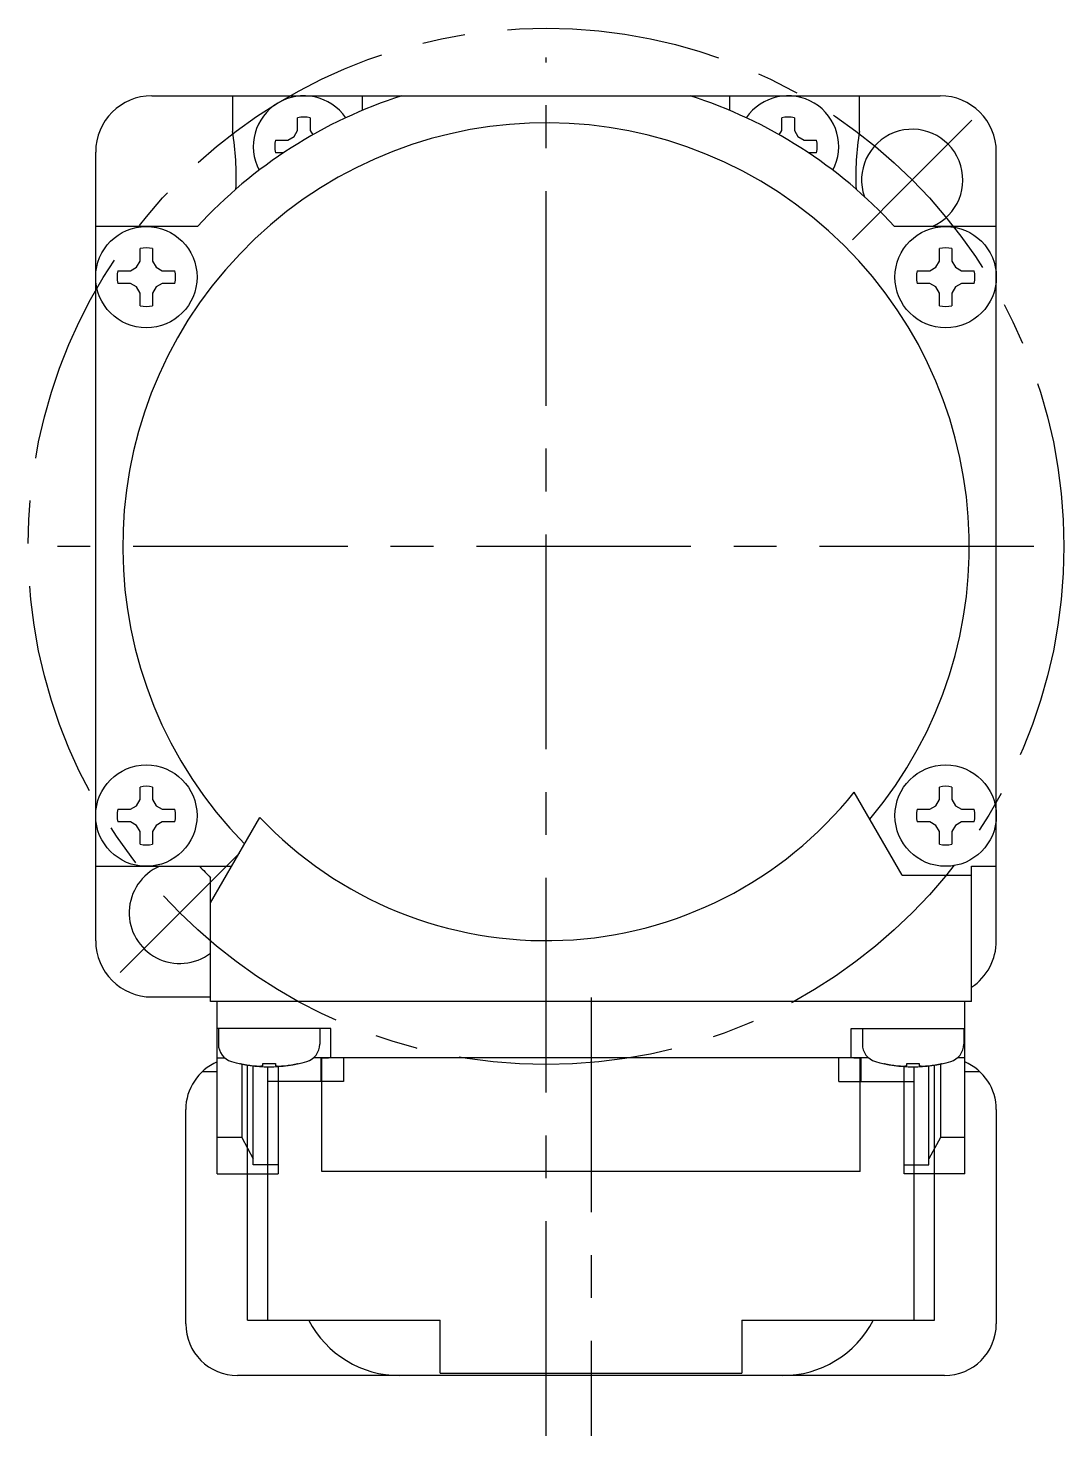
# Model space of a CAD drawing. Header units: millimetres. Extents: x 47 to 338, y 171 to 242.
# Drawn here: x 47 to 93, y 170.5 to 233 of the extents above; entities that cross this region are included whole.
import ezdxf

# ---------------------------------------------------------------- set-up
doc = ezdxf.new("R2010")
doc.units = ezdxf.units.MM
doc.linetypes.add('CENTER', pattern=[50.8, 31.75, -6.35, 6.35, -6.35])
doc.linetypes.add('PHANTOM', pattern=[63.5, 31.75, -6.35, 6.35, -6.35, 6.35, -6.35])
doc.layers.add('CTR', color=2, linetype='CENTER')
doc.layers.add('PHANTOM', color=3, linetype='PHANTOM')

msp = doc.modelspace()

# ---------------------------------------------------------------- linework, layer by layer
for p, q in [((52.5, 230), (87.5, 230)), ((56.074, 230), (56.074, 228.42)), ((61.85, 229.354), (61.85, 230)), ((78.15, 230), (78.15, 229.354)), ((83.926, 228.42), (83.926, 230)), ((58.97, 228.46), (58.97, 229.019)), ((59.53, 229.019), (59.53, 228.46)), ((80.47, 228.46), (80.47, 229.019)), ((81.03, 229.019), (81.03, 228.46)), ((58.54, 228.03), (58.813, 228.187)), ((58.813, 228.187), (58.97, 228.46)), ((59.53, 228.46), (59.641, 228.267)), ((80.359, 228.267), (80.47, 228.46)), ((81.03, 228.46), (81.187, 228.187)), ((81.187, 228.187), (81.46, 228.03)), ((50, 192.5), (50, 227.5)), ((57.981, 228.03), (58.54, 228.03)), ((58.358, 227.47), (57.981, 227.47)), ((81.46, 228.03), (82.019, 228.03)), ((82.019, 227.47), (81.642, 227.47)), ((90, 192.5), (90, 227.5)), ((54.529, 224.2), (50, 224.2)), ((90, 224.2), (85.471, 224.2)), ((51.97, 222.66), (51.97, 223.219)), ((52.53, 223.219), (52.53, 222.66)), ((87.47, 222.66), (87.47, 223.219)), ((88.03, 223.219), (88.03, 222.66)), ((51.813, 222.387), (51.97, 222.66)), ((52.53, 222.66), (52.687, 222.387)), ((87.313, 222.387), (87.47, 222.66)), ((88.03, 222.66), (88.187, 222.387)), ((50.981, 222.23), (51.54, 222.23)), ((51.54, 222.23), (51.813, 222.387)), ((52.687, 222.387), (52.96, 222.23)), ((52.96, 222.23), (53.519, 222.23)), ((86.481, 222.23), (87.04, 222.23)), ((87.04, 222.23), (87.313, 222.387)), ((88.187, 222.387), (88.46, 222.23)), ((88.46, 222.23), (89.019, 222.23)), ((51.54, 221.67), (50.981, 221.67)), ((51.813, 221.513), (51.54, 221.67)), ((51.97, 221.24), (51.813, 221.513)), ((51.97, 220.681), (51.97, 221.24)), ((52.687, 221.513), (52.53, 221.24)), ((52.53, 221.24), (52.53, 220.681)), ((52.96, 221.67), (52.687, 221.513)), ((53.519, 221.67), (52.96, 221.67)), ((87.04, 221.67), (86.481, 221.67)), ((87.313, 221.513), (87.04, 221.67)), ((87.47, 221.24), (87.313, 221.513)), ((87.47, 220.681), (87.47, 221.24)), ((88.187, 221.513), (88.03, 221.24)), ((88.03, 221.24), (88.03, 220.681)), ((88.46, 221.67), (88.187, 221.513)), ((89.019, 221.67), (88.46, 221.67)), ((51.97, 198.76), (51.97, 199.319)), ((52.53, 199.319), (52.53, 198.76)), ((87.47, 198.76), (87.47, 199.319)), ((88.03, 199.319), (88.03, 198.76)), ((51.813, 198.487), (51.97, 198.76)), ((52.53, 198.76), (52.687, 198.487)), ((85.816, 195.4), (83.684, 199.092)), ((87.313, 198.487), (87.47, 198.76)), ((88.03, 198.76), (88.187, 198.487)), ((50.981, 198.33), (51.54, 198.33)), ((51.54, 198.33), (51.813, 198.487)), ((52.687, 198.487), (52.96, 198.33)), ((52.96, 198.33), (53.519, 198.33)), ((86.481, 198.33), (87.04, 198.33)), ((87.04, 198.33), (87.313, 198.487)), ((88.187, 198.487), (88.46, 198.33)), ((88.46, 198.33), (89.019, 198.33)), ((51.54, 197.77), (50.981, 197.77)), ((51.813, 197.613), (51.54, 197.77)), ((51.97, 197.34), (51.813, 197.613)), ((52.687, 197.613), (52.53, 197.34)), ((52.96, 197.77), (52.687, 197.613)), ((53.519, 197.77), (52.96, 197.77)), ((55.1, 194.186), (57.287, 197.974)), ((87.04, 197.77), (86.481, 197.77)), ((87.313, 197.613), (87.04, 197.77)), ((87.47, 197.34), (87.313, 197.613)), ((88.187, 197.613), (88.03, 197.34)), ((88.46, 197.77), (88.187, 197.613)), ((89.019, 197.77), (88.46, 197.77)), ((51.97, 196.781), (51.97, 197.34)), ((52.53, 197.34), (52.53, 196.781)), ((87.47, 196.781), (87.47, 197.34)), ((88.03, 197.34), (88.03, 196.781)), ((50, 195.8), (56.032, 195.8)), ((88.9, 195.8), (90, 195.8)), ((88.9, 189.8), (88.9, 195.8)), ((55.1, 189.8), (55.1, 195.294)), ((85.816, 195.4), (88.9, 195.4)), ((52.5, 190), (55.1, 190)), ((88.9, 189.8), (55.1, 189.8)), ((55.4, 182.15), (55.4, 189.8)), ((88.6, 182.15), (88.6, 189.8)), ((60.45, 188.6), (55.4, 188.6)), ((55.45, 188.6), (55.45, 187.906)), ((59.95, 188.6), (59.95, 187.906)), ((60.45, 187.3), (60.45, 188.6)), ((83.55, 188.6), (88.6, 188.6)), ((83.55, 187.3), (83.55, 188.6)), ((84.05, 188.6), (84.05, 187.906)), ((88.55, 188.6), (88.55, 187.906)), ((55.4, 187.3), (55.728, 187.3)), ((56.4, 187.043), (56.431, 187.043)), ((56.486, 187.028), (56.486, 183.76)), ((57, 182.55), (57, 186.946)), ((57.42, 187.043), (57.98, 187.043)), ((57.42, 186.949), (57.42, 187.043)), ((57.98, 187.043), (57.98, 186.949)), ((58.1, 186.919), (58.1, 182.15)), ((58.969, 187.043), (59, 187.043)), ((84.328, 187.3), (59.672, 187.3)), ((60.05, 182.25), (60.05, 187.3)), ((83.95, 182.25), (83.95, 187.3)), ((85, 187.043), (85.031, 187.043)), ((85.9, 182.15), (85.9, 186.919)), ((86.02, 187.043), (86.58, 187.043)), ((86.02, 186.949), (86.02, 187.043)), ((86.58, 187.043), (86.58, 186.949)), ((87, 182.55), (87, 186.946)), ((87.514, 187.028), (87.514, 183.76)), ((87.569, 187.043), (87.6, 187.043)), ((88.6, 187.3), (88.272, 187.3)), ((56.486, 183.76), (55.4, 183.76)), ((56.486, 183.76), (57, 182.813)), ((87.514, 183.76), (87, 182.813)), ((88.6, 183.76), (87.514, 183.76)), ((58.1, 182.55), (57, 182.55)), ((85.9, 182.55), (87, 182.55)), ((55.4, 182.15), (58.1, 182.15)), ((83.95, 182.25), (60.05, 182.25)), ((88.6, 182.15), (85.9, 182.15))]:
    msp.add_line(p, q)
for centre in [(52.25, 221.95), (87.75, 221.95), (52.25, 198.05), (87.75, 198.05)]:
    msp.add_circle(centre, 2.25)
for centre, radius, start, end in [((52.5, 227.5), 2.5, 90, 180), ((70, 210), 21, 107.75279, 137.45333), ((59.25, 227.75), 2.25, 34.34221, 208.06073), ((70, 210), 21, 42.54667, 72.24721), ((80.75, 227.75), 2.25, 331.93927, 145.65779), ((87.5, 227.5), 2.5, 0, 90), ((70, 210), 18.8, 319.89292, 224.58579), ((59.25, 227.75), 1.3, 77.56191, 102.43809), ((80.75, 227.75), 1.3, 77.56191, 102.43809), ((44.018, 226.399), 12.225, 357.40971, 9.51629), ((95.982, 226.399), 12.225, 170.48371, 182.59029), ((86.263, 226.263), 2.25, 293.40918, 199.48157), ((59.25, 227.75), 1.3, 167.56191, 192.43809), ((80.75, 227.75), 1.3, 347.56191, 12.43809), ((52.25, 221.95), 1.3, 77.56191, 102.43809), ((87.75, 221.95), 1.3, 77.56191, 102.43809), ((52.25, 221.95), 1.3, 167.56191, 192.43809), ((52.25, 221.95), 1.3, 347.56191, 12.43809), ((87.75, 221.95), 1.3, 167.56191, 192.43809), ((87.75, 221.95), 1.3, 347.56191, 12.43809), ((52.25, 221.95), 1.3, 257.56191, 282.43809), ((87.75, 221.95), 1.3, 257.56191, 282.43809), ((52.25, 198.05), 1.3, 77.56191, 102.43809), ((87.75, 198.05), 1.3, 77.56191, 102.43809), ((70, 210), 17.5, 223.40887, 321.44082), ((52.25, 198.05), 1.3, 167.56191, 192.43809), ((52.25, 198.05), 1.3, 347.56191, 12.43809), ((87.75, 198.05), 1.3, 167.56191, 192.43809), ((87.75, 198.05), 1.3, 347.56191, 12.43809), ((52.25, 198.05), 1.3, 257.56191, 282.43809), ((87.75, 198.05), 1.3, 257.56191, 282.43809), ((53.737, 193.737), 2.25, 113.40918, 307.34797), ((70, 210), 20.935, 222.71016, 224.62442), ((52.5, 192.5), 2.5, 180, 270), ((87.5, 192.5), 2.5, 304.09659, 0), ((56.25, 187.906), 0.8, 180, 253.80865), ((59.15, 187.906), 0.8, 286.19135, 0), ((84.85, 187.906), 0.8, 180, 253.80865), ((87.75, 187.906), 0.8, 286.19135, 0), ((57.7, 192.9), 6, 253.80865, 286.19135), ((57.7, 192.9), 5.993, 257.77143, 263.19887), ((57.7, 192.9), 5.993, 276.80113, 282.22857), ((86.3, 192.9), 6, 253.80865, 286.19135), ((86.3, 192.9), 5.993, 257.77143, 263.19887), ((86.3, 192.9), 5.993, 276.80113, 282.22857)]:
    msp.add_arc(centre, radius, start, end)
for points, knots in [([(56.99, 186.949), (56.995, 186.948), (57.001, 186.948), (57.01, 186.947), (57.016, 186.946), (57.021, 186.946), (57.024, 186.946), (57.026, 186.946), (57.029, 186.945), (57.035, 186.945), (57.043, 186.944), (57.053, 186.943), (57.063, 186.943), (57.072, 186.942), (57.078, 186.942), (57.081, 186.941), (57.083, 186.941), (57.086, 186.941), (57.09, 186.941), (57.096, 186.94), (57.103, 186.94), (57.109, 186.939), (57.112, 186.939), (57.115, 186.939), (57.116, 186.939), (57.119, 186.939), (57.122, 186.939), (57.128, 186.938), (57.137, 186.938), (57.147, 186.937), (57.155, 186.937), (57.162, 186.936), (57.166, 186.936), (57.17, 186.936), (57.172, 186.936), (57.176, 186.935), (57.182, 186.935), (57.189, 186.935), (57.195, 186.935), (57.201, 186.934), (57.205, 186.934), (57.207, 186.934), (57.211, 186.934), (57.215, 186.934), (57.222, 186.933), (57.231, 186.933), (57.245, 186.933), (57.256, 186.932), (57.263, 186.932)], [0, 0, 0, 0, 0.0625, 0.09375, 0.125, 0.140625, 0.15625, 0.164062, 0.171875, 0.1875, 0.21875, 0.25, 0.28125, 0.3125, 0.328125, 0.335938, 0.34375, 0.359375, 0.375, 0.40625, 0.4375, 0.46875, 0.484375, 0.492188, 0.5, 0.507812, 0.515625, 0.53125, 0.5625, 0.59375, 0.625, 0.640625, 0.65625, 0.664062, 0.671875, 0.6875, 0.71875, 0.75, 0.78125, 0.8125, 0.828125, 0.835938, 0.84375, 0.859375, 0.875, 0.90625, 0.9375, 1, 1, 1, 1]), ([(57.263, 186.932), (57.266, 186.932), (57.271, 186.932), (57.277, 186.933), (57.282, 186.933), (57.285, 186.933), (57.289, 186.934), (57.293, 186.934), (57.299, 186.934), (57.305, 186.935), (57.31, 186.935), (57.314, 186.936), (57.317, 186.936), (57.32, 186.936), (57.324, 186.936), (57.328, 186.937), (57.331, 186.937), (57.334, 186.937), (57.335, 186.938), (57.339, 186.938), (57.342, 186.938), (57.347, 186.939), (57.353, 186.94), (57.359, 186.94), (57.364, 186.941), (57.368, 186.941), (57.37, 186.942), (57.373, 186.942), (57.377, 186.943), (57.381, 186.943), (57.384, 186.943), (57.387, 186.944), (57.39, 186.944), (57.393, 186.945), (57.399, 186.946), (57.408, 186.947), (57.416, 186.948), (57.42, 186.949)], [0, 0, 0, 0, 0.0625, 0.125, 0.15625, 0.171875, 0.1875, 0.21875, 0.25, 0.28125, 0.3125, 0.328125, 0.34375, 0.375, 0.40625, 0.4375, 0.46875, 0.484375, 0.5, 0.515625, 0.53125, 0.5625, 0.59375, 0.625, 0.65625, 0.671875, 0.6875, 0.71875, 0.75, 0.78125, 0.8125, 0.828125, 0.84375, 0.859375, 0.875, 0.9375, 1, 1, 1, 1]), ([(57.98, 186.949), (57.983, 186.948), (57.988, 186.948), (57.994, 186.947), (57.999, 186.946), (58.002, 186.945), (58.006, 186.945), (58.01, 186.944), (58.016, 186.943), (58.022, 186.943), (58.027, 186.942), (58.031, 186.941), (58.034, 186.941), (58.037, 186.941), (58.041, 186.94), (58.045, 186.94), (58.048, 186.939), (58.051, 186.939), (58.052, 186.939), (58.056, 186.939), (58.059, 186.938), (58.064, 186.938), (58.07, 186.937), (58.076, 186.937), (58.081, 186.936), (58.085, 186.936), (58.087, 186.935), (58.09, 186.935), (58.094, 186.935), (58.098, 186.935), (58.101, 186.934), (58.104, 186.934), (58.107, 186.934), (58.11, 186.934), (58.116, 186.933), (58.125, 186.933), (58.133, 186.932), (58.137, 186.932)], [0, 0, 0, 0, 0.0625, 0.125, 0.15625, 0.171875, 0.1875, 0.21875, 0.25, 0.28125, 0.3125, 0.328125, 0.34375, 0.375, 0.40625, 0.4375, 0.46875, 0.484375, 0.5, 0.515625, 0.53125, 0.5625, 0.59375, 0.625, 0.65625, 0.671875, 0.6875, 0.71875, 0.75, 0.78125, 0.8125, 0.828125, 0.84375, 0.859375, 0.875, 0.9375, 1, 1, 1, 1]), ([(58.137, 186.932), (58.142, 186.932), (58.148, 186.932), (58.157, 186.933), (58.163, 186.933), (58.167, 186.933), (58.17, 186.933), (58.172, 186.933), (58.176, 186.933), (58.182, 186.934), (58.19, 186.934), (58.2, 186.934), (58.21, 186.935), (58.219, 186.935), (58.225, 186.936), (58.228, 186.936), (58.23, 186.936), (58.233, 186.936), (58.237, 186.936), (58.243, 186.936), (58.25, 186.937), (58.255, 186.937), (58.259, 186.937), (58.262, 186.938), (58.263, 186.938), (58.266, 186.938), (58.269, 186.938), (58.275, 186.938), (58.284, 186.939), (58.294, 186.94), (58.302, 186.94), (58.309, 186.941), (58.313, 186.941), (58.317, 186.941), (58.319, 186.941), (58.323, 186.942), (58.329, 186.942), (58.335, 186.943), (58.342, 186.943), (58.348, 186.943), (58.352, 186.944), (58.354, 186.944), (58.358, 186.944), (58.362, 186.945), (58.369, 186.945), (58.378, 186.946), (58.392, 186.947), (58.403, 186.948), (58.41, 186.949)], [0, 0, 0, 0, 0.0625, 0.09375, 0.125, 0.140625, 0.15625, 0.164062, 0.171875, 0.1875, 0.21875, 0.25, 0.28125, 0.3125, 0.328125, 0.335938, 0.34375, 0.359375, 0.375, 0.40625, 0.4375, 0.46875, 0.484375, 0.492188, 0.5, 0.507812, 0.515625, 0.53125, 0.5625, 0.59375, 0.625, 0.640625, 0.65625, 0.664062, 0.671875, 0.6875, 0.71875, 0.75, 0.78125, 0.8125, 0.828125, 0.835938, 0.84375, 0.859375, 0.875, 0.90625, 0.9375, 1, 1, 1, 1]), ([(85.59, 186.949), (85.595, 186.948), (85.601, 186.948), (85.61, 186.947), (85.616, 186.946), (85.621, 186.946), (85.624, 186.946), (85.626, 186.946), (85.629, 186.945), (85.635, 186.945), (85.643, 186.944), (85.653, 186.943), (85.663, 186.943), (85.672, 186.942), (85.678, 186.942), (85.681, 186.941), (85.683, 186.941), (85.686, 186.941), (85.69, 186.941), (85.696, 186.94), (85.703, 186.94), (85.709, 186.939), (85.712, 186.939), (85.715, 186.939), (85.716, 186.939), (85.719, 186.939), (85.722, 186.939), (85.728, 186.938), (85.737, 186.938), (85.747, 186.937), (85.755, 186.937), (85.762, 186.936), (85.766, 186.936), (85.77, 186.936), (85.772, 186.936), (85.776, 186.935), (85.782, 186.935), (85.789, 186.935), (85.795, 186.935), (85.801, 186.934), (85.805, 186.934), (85.807, 186.934), (85.811, 186.934), (85.815, 186.934), (85.822, 186.933), (85.831, 186.933), (85.845, 186.933), (85.856, 186.932), (85.863, 186.932)], [0, 0, 0, 0, 0.0625, 0.09375, 0.125, 0.140625, 0.15625, 0.164062, 0.171875, 0.1875, 0.21875, 0.25, 0.28125, 0.3125, 0.328125, 0.335938, 0.34375, 0.359375, 0.375, 0.40625, 0.4375, 0.46875, 0.484375, 0.492188, 0.5, 0.507812, 0.515625, 0.53125, 0.5625, 0.59375, 0.625, 0.640625, 0.65625, 0.664062, 0.671875, 0.6875, 0.71875, 0.75, 0.78125, 0.8125, 0.828125, 0.835938, 0.84375, 0.859375, 0.875, 0.90625, 0.9375, 1, 1, 1, 1]), ([(85.863, 186.932), (85.866, 186.932), (85.871, 186.932), (85.877, 186.933), (85.882, 186.933), (85.885, 186.933), (85.889, 186.934), (85.893, 186.934), (85.899, 186.934), (85.905, 186.935), (85.91, 186.935), (85.914, 186.936), (85.917, 186.936), (85.92, 186.936), (85.924, 186.936), (85.928, 186.937), (85.931, 186.937), (85.934, 186.937), (85.935, 186.938), (85.939, 186.938), (85.942, 186.938), (85.947, 186.939), (85.953, 186.94), (85.959, 186.94), (85.964, 186.941), (85.968, 186.941), (85.97, 186.942), (85.973, 186.942), (85.977, 186.943), (85.981, 186.943), (85.984, 186.943), (85.987, 186.944), (85.99, 186.944), (85.993, 186.945), (85.999, 186.946), (86.008, 186.947), (86.016, 186.948), (86.02, 186.949)], [0, 0, 0, 0, 0.0625, 0.125, 0.15625, 0.171875, 0.1875, 0.21875, 0.25, 0.28125, 0.3125, 0.328125, 0.34375, 0.375, 0.40625, 0.4375, 0.46875, 0.484375, 0.5, 0.515625, 0.53125, 0.5625, 0.59375, 0.625, 0.65625, 0.671875, 0.6875, 0.71875, 0.75, 0.78125, 0.8125, 0.828125, 0.84375, 0.859375, 0.875, 0.9375, 1, 1, 1, 1]), ([(86.58, 186.949), (86.583, 186.948), (86.588, 186.948), (86.594, 186.947), (86.599, 186.946), (86.602, 186.945), (86.606, 186.945), (86.61, 186.944), (86.616, 186.943), (86.622, 186.943), (86.627, 186.942), (86.631, 186.941), (86.634, 186.941), (86.637, 186.941), (86.641, 186.94), (86.645, 186.94), (86.648, 186.939), (86.651, 186.939), (86.652, 186.939), (86.656, 186.939), (86.659, 186.938), (86.664, 186.938), (86.67, 186.937), (86.676, 186.937), (86.681, 186.936), (86.685, 186.936), (86.687, 186.935), (86.69, 186.935), (86.694, 186.935), (86.698, 186.935), (86.701, 186.934), (86.704, 186.934), (86.707, 186.934), (86.71, 186.934), (86.716, 186.933), (86.725, 186.933), (86.733, 186.932), (86.737, 186.932)], [0, 0, 0, 0, 0.0625, 0.125, 0.15625, 0.171875, 0.1875, 0.21875, 0.25, 0.28125, 0.3125, 0.328125, 0.34375, 0.375, 0.40625, 0.4375, 0.46875, 0.484375, 0.5, 0.515625, 0.53125, 0.5625, 0.59375, 0.625, 0.65625, 0.671875, 0.6875, 0.71875, 0.75, 0.78125, 0.8125, 0.828125, 0.84375, 0.859375, 0.875, 0.9375, 1, 1, 1, 1]), ([(86.737, 186.932), (86.742, 186.932), (86.748, 186.932), (86.757, 186.933), (86.763, 186.933), (86.767, 186.933), (86.77, 186.933), (86.772, 186.933), (86.776, 186.933), (86.782, 186.934), (86.79, 186.934), (86.8, 186.934), (86.81, 186.935), (86.819, 186.935), (86.825, 186.936), (86.828, 186.936), (86.83, 186.936), (86.833, 186.936), (86.837, 186.936), (86.843, 186.936), (86.85, 186.937), (86.855, 186.937), (86.859, 186.937), (86.862, 186.938), (86.863, 186.938), (86.866, 186.938), (86.869, 186.938), (86.875, 186.938), (86.884, 186.939), (86.894, 186.94), (86.902, 186.94), (86.909, 186.941), (86.913, 186.941), (86.917, 186.941), (86.919, 186.941), (86.923, 186.942), (86.929, 186.942), (86.935, 186.943), (86.942, 186.943), (86.948, 186.943), (86.952, 186.944), (86.954, 186.944), (86.958, 186.944), (86.962, 186.945), (86.969, 186.945), (86.978, 186.946), (86.992, 186.947), (87.003, 186.948), (87.01, 186.949)], [0, 0, 0, 0, 0.0625, 0.09375, 0.125, 0.140625, 0.15625, 0.164062, 0.171875, 0.1875, 0.21875, 0.25, 0.28125, 0.3125, 0.328125, 0.335938, 0.34375, 0.359375, 0.375, 0.40625, 0.4375, 0.46875, 0.484375, 0.492188, 0.5, 0.507812, 0.515625, 0.53125, 0.5625, 0.59375, 0.625, 0.640625, 0.65625, 0.664062, 0.671875, 0.6875, 0.71875, 0.75, 0.78125, 0.8125, 0.828125, 0.835938, 0.84375, 0.859375, 0.875, 0.90625, 0.9375, 1, 1, 1, 1])]:
    msp.add_open_spline(points, degree=3, knots=knots)
at = {"layer": 'CTR', "ltscale": 0.3}
for p, q in [((70, 170.523), (70, 231.7)), ((86.263, 226.263), (88.915, 228.915)), ((86.263, 226.263), (83.612, 223.612)), ((91.672, 210), (48.3, 210)), ((53.737, 193.737), (56.388, 196.388)), ((53.737, 193.737), (51.085, 191.085)), ((72, 189.977), (72, 170.523))]:
    msp.add_line(p, q, dxfattribs=at)
msp.add_circle((70, 210), 23, dxfattribs=at)
at = {"layer": 'PHANTOM'}
for p, q in [((56.75, 175.65), (56.75, 186.981)), ((57.65, 175.65), (57.65, 186.902)), ((60, 187.3), (60.335, 187.3)), ((60, 187.3), (60, 186.25)), ((61, 187.3), (61, 186.25)), ((83, 186.25), (83, 187.3)), ((83.665, 187.3), (84, 187.3)), ((84, 186.25), (84, 187.3)), ((86.35, 175.65), (86.35, 186.902)), ((87.25, 175.65), (87.25, 186.981)), ((54.751, 186.7), (55.4, 186.7)), ((61, 186.25), (57.65, 186.25)), ((83, 186.25), (86.35, 186.25)), ((88.6, 186.7), (89.249, 186.7)), ((54, 175.5), (54, 185)), ((90, 185), (90, 175.5)), ((56.75, 175.65), (63.7, 175.65)), ((63.7, 175.65), (65.3, 175.65)), ((65.3, 173.3), (65.3, 175.65)), ((78.7, 175.65), (80.3, 175.65)), ((78.7, 175.65), (78.7, 173.3)), ((80.3, 175.65), (87.25, 175.65)), ((87.7, 173.2), (56.3, 173.2)), ((65.3, 173.3), (78.7, 173.3))]:
    msp.add_line(p, q, dxfattribs=at)
for centre, radius, start, end in [((56.3, 185), 2.3, 113.04323, 180), ((87.7, 185), 2.3, 0, 66.95677), ((63.5, 177.75), 4.55, 207.50185, 270), ((80.5, 177.75), 4.55, 270, 332.49815), ((56.3, 175.5), 2.3, 180, 270), ((87.7, 175.5), 2.3, 270, 0)]:
    msp.add_arc(centre, radius, start, end, dxfattribs=at)

doc.saveas('drawing.dxf')
